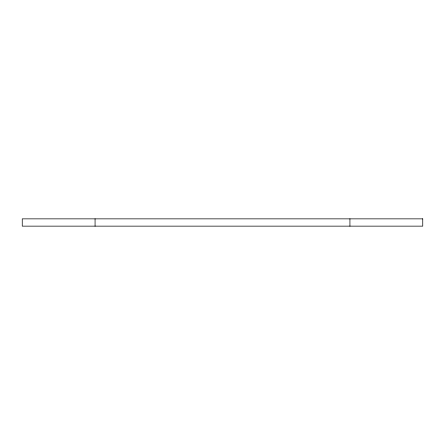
<?xml version="1.0" encoding="UTF-8"?>
<svg xmlns="http://www.w3.org/2000/svg" width="445" height="445" viewBox="0 0 445 445"><rect width="100%" height="100%" fill="white"/><g stroke="black" fill="none" stroke-linecap="round" stroke-linejoin="round"><path stroke-width="0.67" d="M349.931 218.857L349.931 226.143M95.069 218.857L95.069 226.143M422.75 218.857L22.25 218.857L22.25 226.143L422.75 226.143L422.75 218.857"/></g></svg>
